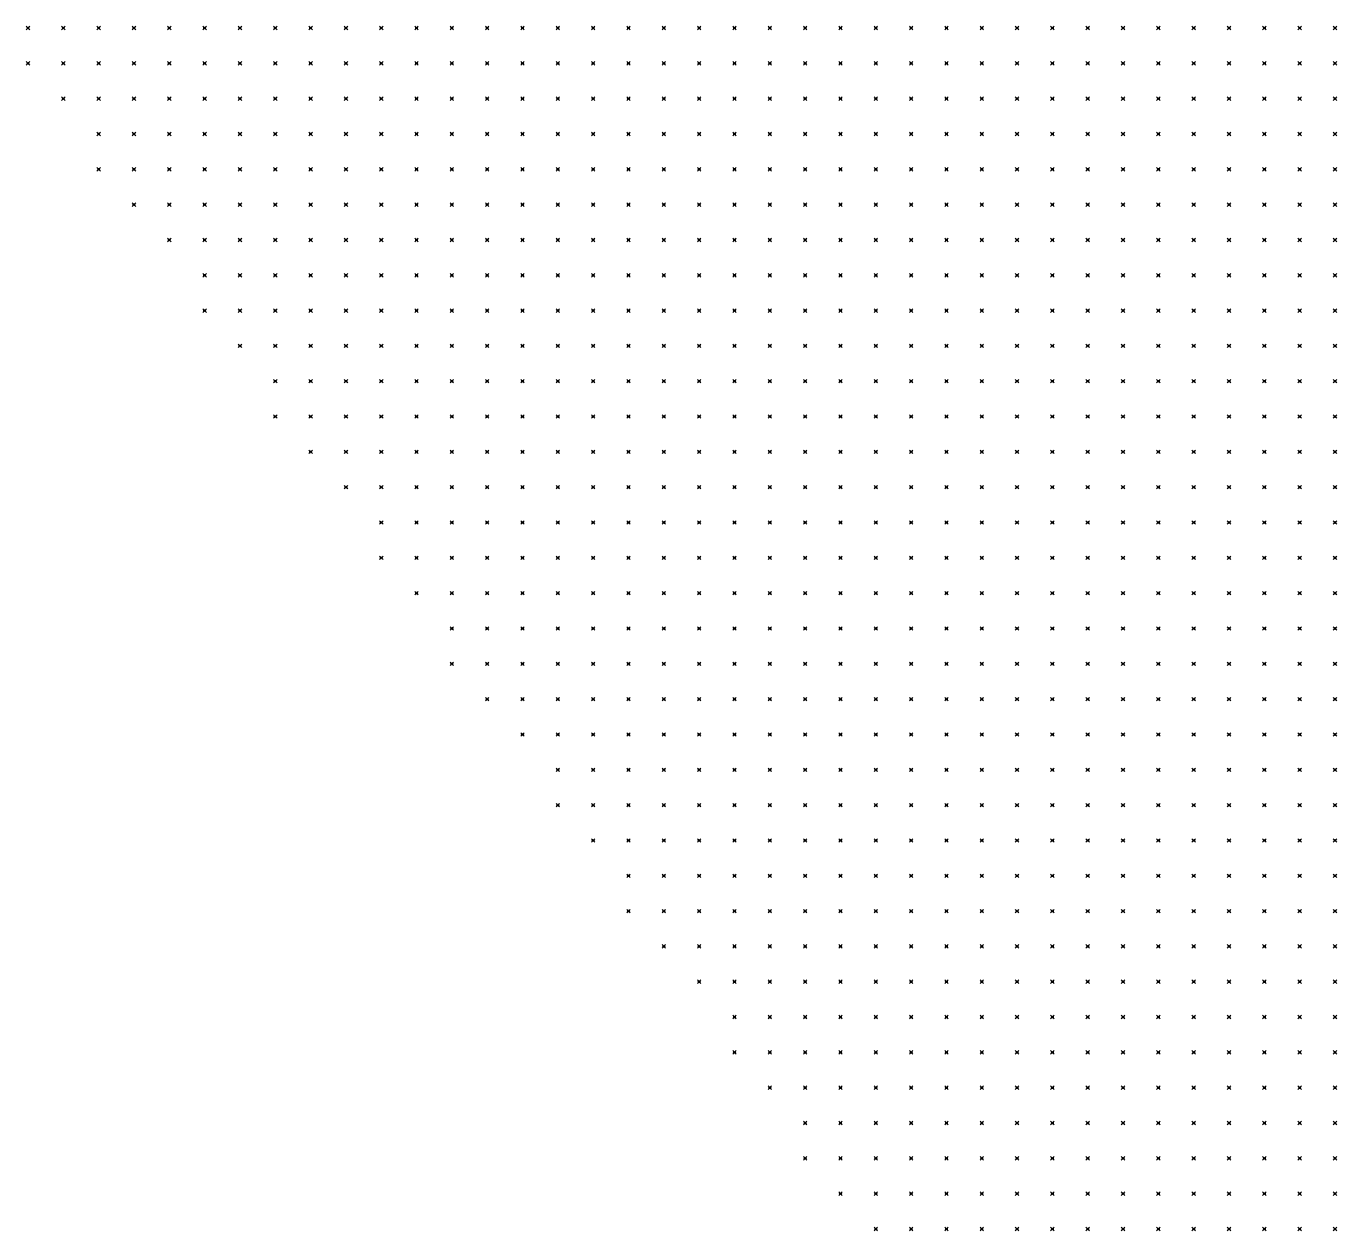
# Model space of a CAD drawing. Header units: metres. Extents: x 441556 to 446409, y 432338 to 461058.
# Drawn here: x 443196.2 to 443307.5, y 446773.9 to 446876.2 of the extents above; entities that cross this region are included whole.
import ezdxf

# ---------------------------------------------------------------- set-up
doc = ezdxf.new("R2010")
doc.units = ezdxf.units.M
doc.header["$MEASUREMENT"] = 0
doc.header["$PDMODE"] = 35
doc.header["$PDSIZE"] = 0.15
doc.layers.add('DTM-NOK-RevN_POINTS', color=91, linetype='Continuous')

msp = doc.modelspace()

# ---------------------------------------------------------------- linework, layer by layer
at = {"layer": 'DTM-NOK-RevN_POINTS'}
for p in [(443196.351, 446876.043, 403.808), (443199.35, 446876.043, 401.798), (443202.35, 446876.043, 399.29), (443205.349, 446876.043, 398.083), (443208.349, 446876.043, 396.051), (443211.348, 446876.043, 394.203), (443214.347, 446876.043, 392.721), (443217.347, 446876.043, 391.711), (443220.346, 446876.043, 390.552), (443223.345, 446876.043, 389.805), (443226.345, 446876.043, 388.197), (443229.344, 446876.043, 387.077), (443232.343, 446876.043, 386.991), (443235.343, 446876.043, 387.089), (443238.342, 446876.043, 386.454), (443241.341, 446876.043, 385.928), (443244.341, 446876.043, 385.32), (443247.34, 446876.043, 385.165), (443250.34, 446876.043, 384.966), (443253.339, 446876.043, 384.819), (443256.338, 446876.043, 384.48), (443259.338, 446876.043, 384.092), (443262.337, 446876.043, 383.494), (443265.336, 446876.043, 383.181), (443268.336, 446876.043, 382.919), (443271.335, 446876.043, 382.527), (443274.334, 446876.043, 382.096), (443277.334, 446876.043, 381.57), (443280.333, 446876.043, 381.034), (443283.333, 446876.043, 380.906), (443286.332, 446876.043, 380.658), (443289.331, 446876.043, 380.361), (443292.331, 446876.043, 380.107), (443295.33, 446876.043, 379.888), (443298.329, 446876.043, 379.672), (443301.329, 446876.043, 379.38), (443304.328, 446876.043, 378.566), (443307.327, 446876.043, 377.861), (443196.351, 446873.044, 404.012), (443199.35, 446873.044, 401.926), (443202.35, 446873.044, 399.194), (443205.349, 446873.044, 398.284), (443208.349, 446873.044, 396.668), (443211.348, 446873.044, 394.755), (443214.347, 446873.044, 393.297), (443217.347, 446873.044, 392.181), (443220.346, 446873.044, 391.247), (443223.345, 446873.044, 389.839), (443226.345, 446873.044, 388.46), (443229.344, 446873.044, 388.049), (443232.343, 446873.044, 388.123), (443235.343, 446873.044, 387.635), (443238.342, 446873.044, 387.213), (443241.341, 446873.044, 386.595), (443244.341, 446873.044, 386.256), (443247.34, 446873.044, 386.014), (443250.34, 446873.044, 385.776), (443253.339, 446873.044, 385.534), (443256.338, 446873.044, 385.181), (443259.338, 446873.044, 384.669), (443262.337, 446873.044, 384.181), (443265.336, 446873.044, 383.715), (443268.336, 446873.044, 383.338), (443271.335, 446873.044, 383.095), (443274.334, 446873.044, 382.815), (443277.334, 446873.044, 382.395), (443280.333, 446873.044, 382.036), (443283.333, 446873.044, 381.681), (443286.332, 446873.044, 381.609), (443289.331, 446873.044, 381.355), (443292.331, 446873.044, 380.887), (443295.33, 446873.044, 380.53), (443298.329, 446873.044, 380.116), (443301.329, 446873.044, 379.82), (443304.328, 446873.044, 379.006), (443307.327, 446873.044, 378.346), (443199.35, 446870.044, 401.801), (443202.35, 446870.044, 399.163), (443205.349, 446870.044, 398.038), (443208.349, 446870.044, 397.039), (443211.348, 446870.044, 395.155), (443214.347, 446870.044, 393.847), (443217.347, 446870.044, 392.709), (443220.346, 446870.044, 391.451), (443223.345, 446870.044, 389.941), (443226.345, 446870.044, 389.27), (443229.344, 446870.044, 389.524), (443232.343, 446870.044, 389.215), (443235.343, 446870.044, 388.287), (443238.342, 446870.044, 387.704), (443241.341, 446870.044, 387.224), (443244.341, 446870.044, 386.787), (443247.34, 446870.044, 386.535), (443250.34, 446870.044, 386.323), (443253.339, 446870.044, 386.116), (443256.338, 446870.044, 385.702), (443259.338, 446870.044, 385.178), (443262.337, 446870.044, 384.734), (443265.336, 446870.044, 384.386), (443268.336, 446870.044, 384.064), (443271.335, 446870.044, 383.746), (443274.334, 446870.044, 383.394), (443277.334, 446870.044, 382.94), (443280.333, 446870.044, 382.58), (443283.333, 446870.044, 382.248), (443286.332, 446870.044, 382.064), (443289.331, 446870.044, 381.776), (443292.331, 446870.044, 381.152), (443295.33, 446870.044, 380.731), (443298.329, 446870.044, 380.478), (443301.329, 446870.044, 380.139), (443304.328, 446870.044, 379.545), (443307.327, 446870.044, 378.902), (443202.35, 446867.045, 399.288), (443205.349, 446867.045, 397.704), (443208.349, 446867.045, 397.036), (443211.348, 446867.045, 395.387), (443214.347, 446867.045, 394.321), (443217.347, 446867.045, 393.202), (443220.346, 446867.045, 391.707), (443223.345, 446867.045, 390.91), (443226.345, 446867.045, 391.208), (443229.344, 446867.045, 390.955), (443232.343, 446867.045, 389.987), (443235.343, 446867.045, 389.047), (443238.342, 446867.045, 388.288), (443241.341, 446867.045, 387.83), (443244.341, 446867.045, 387.574), (443247.34, 446867.045, 387.327), (443250.34, 446867.045, 387.227), (443253.339, 446867.045, 386.772), (443256.338, 446867.045, 386.204), (443259.338, 446867.045, 385.683), (443262.337, 446867.045, 385.348), (443265.336, 446867.045, 384.965), (443268.336, 446867.045, 384.564), (443271.335, 446867.045, 384.285), (443274.334, 446867.045, 383.77), (443277.334, 446867.045, 383.407), (443280.333, 446867.045, 383.128), (443283.333, 446867.045, 382.933), (443286.332, 446867.045, 382.479), (443289.331, 446867.045, 381.88), (443292.331, 446867.045, 381.415), (443295.33, 446867.045, 381.061), (443298.329, 446867.045, 380.776), (443301.329, 446867.045, 380.378), (443304.328, 446867.045, 380.033), (443307.327, 446867.045, 379.532), (443202.35, 446864.046, 399.177), (443205.349, 446864.046, 397.671), (443208.349, 446864.046, 397.013), (443211.348, 446864.046, 396.163), (443214.347, 446864.046, 394.78), (443217.347, 446864.046, 393.539), (443220.346, 446864.046, 392.851), (443223.345, 446864.046, 392.621), (443226.345, 446864.046, 392.384), (443229.344, 446864.046, 391.82), (443232.343, 446864.046, 391.014), (443235.343, 446864.046, 389.784), (443238.342, 446864.046, 388.871), (443241.341, 446864.046, 388.44), (443244.341, 446864.046, 388.267), (443247.34, 446864.046, 388.108), (443250.34, 446864.046, 387.975), (443253.339, 446864.046, 387.39), (443256.338, 446864.046, 386.819), (443259.338, 446864.046, 386.228), (443262.337, 446864.046, 385.784), (443265.336, 446864.046, 385.473), (443268.336, 446864.046, 385.021), (443271.335, 446864.046, 384.743), (443274.334, 446864.046, 384.289), (443277.334, 446864.046, 383.919), (443280.333, 446864.046, 383.76), (443283.333, 446864.046, 383.579), (443286.332, 446864.046, 383.047), (443289.331, 446864.046, 382.516), (443292.331, 446864.046, 381.993), (443295.33, 446864.046, 381.622), (443298.329, 446864.046, 381.308), (443301.329, 446864.046, 380.926), (443304.328, 446864.046, 380.344), (443307.327, 446864.046, 379.9), (443205.349, 446861.046, 397.63), (443208.349, 446861.046, 396.78), (443211.348, 446861.046, 396.396), (443214.347, 446861.046, 395.151), (443217.347, 446861.046, 394.742), (443220.346, 446861.046, 394.011), (443223.345, 446861.046, 393.348), (443226.345, 446861.046, 393.007), (443229.344, 446861.046, 392.501), (443232.343, 446861.046, 391.805), (443235.343, 446861.046, 390.412), (443238.342, 446861.046, 389.618), (443241.341, 446861.046, 389.267), (443244.341, 446861.046, 389.213), (443247.34, 446861.046, 388.762), (443250.34, 446861.046, 388.402), (443253.339, 446861.046, 387.88), (443256.338, 446861.046, 387.307), (443259.338, 446861.046, 386.822), (443262.337, 446861.046, 386.416), (443265.336, 446861.046, 385.988), (443268.336, 446861.046, 385.651), (443271.335, 446861.046, 385.103), (443274.334, 446861.046, 384.529), (443277.334, 446861.046, 384.457), (443280.333, 446861.046, 384.339), (443283.333, 446861.046, 384.111), (443286.332, 446861.046, 383.691), (443289.331, 446861.046, 383.285), (443292.331, 446861.046, 382.683), (443295.33, 446861.046, 382.286), (443298.329, 446861.046, 381.879), (443301.329, 446861.046, 381.454), (443304.328, 446861.046, 380.826), (443307.327, 446861.046, 380.307), (443208.349, 446858.047, 396.913), (443211.348, 446858.047, 396.176), (443214.347, 446858.047, 395.388), (443217.347, 446858.047, 395.096), (443220.346, 446858.047, 394.404), (443223.345, 446858.047, 393.957), (443226.345, 446858.047, 393.496), (443229.344, 446858.047, 393.025), (443232.343, 446858.047, 392.314), (443235.343, 446858.047, 391.397), (443238.342, 446858.047, 390.734), (443241.341, 446858.047, 390.296), (443244.341, 446858.047, 389.81), (443247.34, 446858.047, 389.443), (443250.34, 446858.047, 389.013), (443253.339, 446858.047, 388.75), (443256.338, 446858.047, 388.021), (443259.338, 446858.047, 387.542), (443262.337, 446858.047, 386.987), (443265.336, 446858.047, 386.569), (443268.336, 446858.047, 386.083), (443271.335, 446858.047, 385.567), (443274.334, 446858.047, 385.16), (443277.334, 446858.047, 385.097), (443280.333, 446858.047, 384.888), (443283.333, 446858.047, 384.642), (443286.332, 446858.047, 384.426), (443289.331, 446858.047, 384.023), (443292.331, 446858.047, 383.394), (443295.33, 446858.047, 382.978), (443298.329, 446858.047, 382.301), (443301.329, 446858.047, 381.805), (443304.328, 446858.047, 381.318), (443307.327, 446858.047, 380.734), (443211.348, 446855.048, 396.178), (443214.347, 446855.048, 395.818), (443217.347, 446855.048, 395.738), (443220.346, 446855.048, 394.788), (443223.345, 446855.048, 394.285), (443226.345, 446855.048, 394.208), (443229.344, 446855.048, 393.873), (443232.343, 446855.048, 392.776), (443235.343, 446855.048, 392.192), (443238.342, 446855.048, 391.488), (443241.341, 446855.048, 391.021), (443244.341, 446855.048, 390.452), (443247.34, 446855.048, 390.102), (443250.34, 446855.048, 390.203), (443253.339, 446855.048, 389.184), (443256.338, 446855.048, 388.622), (443259.338, 446855.048, 388.073), (443262.337, 446855.048, 387.579), (443265.336, 446855.048, 387.251), (443268.336, 446855.048, 386.692), (443271.335, 446855.048, 386.249), (443274.334, 446855.048, 386.065), (443277.334, 446855.048, 385.718), (443280.333, 446855.048, 385.42), (443283.333, 446855.048, 385.219), (443286.332, 446855.048, 384.938), (443289.331, 446855.048, 384.542), (443292.331, 446855.048, 383.873), (443295.33, 446855.048, 383.467), (443298.329, 446855.048, 382.86), (443301.329, 446855.048, 382.158), (443304.328, 446855.048, 381.763), (443307.327, 446855.048, 381.278), (443211.348, 446852.048, 396.993), (443214.347, 446852.048, 396.7), (443217.347, 446852.048, 396.294), (443220.346, 446852.048, 396.154), (443223.345, 446852.048, 394.535), (443226.345, 446852.048, 394.053), (443229.344, 446852.048, 393.893), (443232.343, 446852.048, 393.106), (443235.343, 446852.048, 392.464), (443238.342, 446852.048, 391.863), (443241.341, 446852.048, 391.443), (443244.341, 446852.048, 391.028), (443247.34, 446852.048, 390.728), (443250.34, 446852.048, 390.496), (443253.339, 446852.048, 389.964), (443256.338, 446852.048, 389.225), (443259.338, 446852.048, 388.594), (443262.337, 446852.048, 388.047), (443265.336, 446852.048, 387.729), (443268.336, 446852.048, 387.267), (443271.335, 446852.048, 387.155), (443274.334, 446852.048, 386.77), (443277.334, 446852.048, 386.413), (443280.333, 446852.048, 386.159), (443283.333, 446852.048, 385.831), (443286.332, 446852.048, 385.351), (443289.331, 446852.048, 384.839), (443292.331, 446852.048, 384.233), (443295.33, 446852.048, 383.776), (443298.329, 446852.048, 383.181), (443301.329, 446852.048, 382.455), (443304.328, 446852.048, 382.047), (443307.327, 446852.048, 381.584), (443214.347, 446849.049, 397.565), (443217.347, 446849.049, 396.701), (443220.346, 446849.049, 396.376), (443223.345, 446849.049, 395.472), (443226.345, 446849.049, 394.582), (443229.344, 446849.049, 394.152), (443232.343, 446849.049, 393.474), (443235.343, 446849.049, 392.919), (443238.342, 446849.049, 392.206), (443241.341, 446849.049, 391.939), (443244.341, 446849.049, 391.408), (443247.34, 446849.049, 390.92), (443250.34, 446849.049, 390.548), (443253.339, 446849.049, 390.083), (443256.338, 446849.049, 389.418), (443259.338, 446849.049, 388.822), (443262.337, 446849.049, 388.417), (443265.336, 446849.049, 388.102), (443268.336, 446849.049, 387.76), (443271.335, 446849.049, 387.614), (443274.334, 446849.049, 387.247), (443277.334, 446849.049, 387.058), (443280.333, 446849.049, 386.799), (443283.333, 446849.049, 386.301), (443286.332, 446849.049, 385.669), (443289.331, 446849.049, 385.252), (443292.331, 446849.049, 384.66), (443295.33, 446849.049, 384.124), (443298.329, 446849.049, 383.561), (443301.329, 446849.049, 383.006), (443304.328, 446849.049, 382.413), (443307.327, 446849.049, 381.896), (443217.347, 446846.049, 397.543), (443220.346, 446846.049, 396.555), (443223.345, 446846.049, 395.877), (443226.345, 446846.049, 395.296), (443229.344, 446846.049, 394.396), (443232.343, 446846.049, 393.761), (443235.343, 446846.049, 393.209), (443238.342, 446846.049, 392.65), (443241.341, 446846.049, 392.188), (443244.341, 446846.049, 391.695), (443247.34, 446846.049, 391.144), (443250.34, 446846.049, 390.769), (443253.339, 446846.049, 390.242), (443256.338, 446846.049, 389.632), (443259.338, 446846.049, 389.174), (443262.337, 446846.049, 388.848), (443265.336, 446846.049, 388.392), (443268.336, 446846.049, 388.161), (443271.335, 446846.049, 387.979), (443274.334, 446846.049, 387.762), (443277.334, 446846.049, 387.508), (443280.333, 446846.049, 387.23), (443283.333, 446846.049, 386.818), (443286.332, 446846.049, 386.26), (443289.331, 446846.049, 385.88), (443292.331, 446846.049, 385.453), (443295.33, 446846.049, 384.733), (443298.329, 446846.049, 384.061), (443301.329, 446846.049, 383.644), (443304.328, 446846.049, 382.92), (443307.327, 446846.049, 382.298), (443217.347, 446843.05, 397.706), (443220.346, 446843.05, 396.755), (443223.345, 446843.05, 395.838), (443226.345, 446843.05, 395.255), (443229.344, 446843.05, 394.705), (443232.343, 446843.05, 393.96), (443235.343, 446843.05, 393.652), (443238.342, 446843.05, 393.079), (443241.341, 446843.05, 392.57), (443244.341, 446843.05, 392.276), (443247.34, 446843.05, 391.753), (443250.34, 446843.05, 391.074), (443253.339, 446843.05, 390.612), (443256.338, 446843.05, 390.198), (443259.338, 446843.05, 389.721), (443262.337, 446843.05, 389.438), (443265.336, 446843.05, 389.09), (443268.336, 446843.05, 388.761), (443271.335, 446843.05, 388.539), (443274.334, 446843.05, 388.39), (443277.334, 446843.05, 388.177), (443280.333, 446843.05, 387.839), (443283.333, 446843.05, 387.383), (443286.332, 446843.05, 386.881), (443289.331, 446843.05, 386.512), (443292.331, 446843.05, 386.026), (443295.33, 446843.05, 385.328), (443298.329, 446843.05, 384.726), (443301.329, 446843.05, 384.109), (443304.328, 446843.05, 383.592), (443307.327, 446843.05, 382.838), (443220.346, 446840.051, 397.102), (443223.345, 446840.051, 396.002), (443226.345, 446840.051, 395.178), (443229.344, 446840.051, 394.708), (443232.343, 446840.051, 394.212), (443235.343, 446840.051, 393.741), (443238.342, 446840.051, 393.236), (443241.341, 446840.051, 393.024), (443244.341, 446840.051, 392.832), (443247.34, 446840.051, 392.246), (443250.34, 446840.051, 391.703), (443253.339, 446840.051, 391.032), (443256.338, 446840.051, 390.505), (443259.338, 446840.051, 390.124), (443262.337, 446840.051, 389.948), (443265.336, 446840.051, 389.781), (443268.336, 446840.051, 389.294), (443271.335, 446840.051, 389.173), (443274.334, 446840.051, 389.035), (443277.334, 446840.051, 388.859), (443280.333, 446840.051, 388.444), (443283.333, 446840.051, 388.067), (443286.332, 446840.051, 387.488), (443289.331, 446840.051, 386.997), (443292.331, 446840.051, 386.4), (443295.33, 446840.051, 385.861), (443298.329, 446840.051, 385.27), (443301.329, 446840.051, 384.627), (443304.328, 446840.051, 384.177), (443307.327, 446840.051, 383.544), (443223.345, 446837.051, 396.147), (443226.345, 446837.051, 395.412), (443229.344, 446837.051, 394.63), (443232.343, 446837.051, 394.409), (443235.343, 446837.051, 393.98), (443238.342, 446837.051, 393.501), (443241.341, 446837.051, 393.028), (443244.341, 446837.051, 392.7), (443247.34, 446837.051, 392.369), (443250.34, 446837.051, 391.888), (443253.339, 446837.051, 391.473), (443256.338, 446837.051, 390.993), (443259.338, 446837.051, 390.665), (443262.337, 446837.051, 390.632), (443265.336, 446837.051, 390.347), (443268.336, 446837.051, 390.058), (443271.335, 446837.051, 389.887), (443274.334, 446837.051, 389.668), (443277.334, 446837.051, 389.432), (443280.333, 446837.051, 389.052), (443283.333, 446837.051, 388.618), (443286.332, 446837.051, 388.159), (443289.331, 446837.051, 387.51), (443292.331, 446837.051, 386.867), (443295.33, 446837.051, 386.285), (443298.329, 446837.051, 385.713), (443301.329, 446837.051, 385.205), (443304.328, 446837.051, 384.66), (443307.327, 446837.051, 383.973), (443226.345, 446834.052, 395.456), (443229.344, 446834.052, 394.725), (443232.343, 446834.052, 394.428), (443235.343, 446834.052, 394.191), (443238.342, 446834.052, 394.21), (443241.341, 446834.052, 393.156), (443244.341, 446834.052, 392.859), (443247.34, 446834.052, 392.751), (443250.34, 446834.052, 392.204), (443253.339, 446834.052, 391.987), (443256.338, 446834.052, 391.577), (443259.338, 446834.052, 391.364), (443262.337, 446834.052, 391.269), (443265.336, 446834.052, 390.956), (443268.336, 446834.052, 390.815), (443271.335, 446834.052, 390.57), (443274.334, 446834.052, 390.236), (443277.334, 446834.052, 389.879), (443280.333, 446834.052, 389.537), (443283.333, 446834.052, 389.124), (443286.332, 446834.052, 388.728), (443289.331, 446834.052, 388.106), (443292.331, 446834.052, 387.471), (443295.33, 446834.052, 386.809), (443298.329, 446834.052, 386.253), (443301.329, 446834.052, 385.74), (443304.328, 446834.052, 385.133), (443307.327, 446834.052, 384.444), (443226.345, 446831.053, 395.932), (443229.344, 446831.053, 395.072), (443232.343, 446831.053, 394.76), (443235.343, 446831.053, 394.179), (443238.342, 446831.053, 393.809), (443241.341, 446831.053, 393.338), (443244.341, 446831.053, 393.15), (443247.34, 446831.053, 392.855), (443250.34, 446831.053, 392.511), (443253.339, 446831.053, 392.356), (443256.338, 446831.053, 392.185), (443259.338, 446831.053, 392.109), (443262.337, 446831.053, 391.919), (443265.336, 446831.053, 391.815), (443268.336, 446831.053, 391.736), (443271.335, 446831.053, 391.25), (443274.334, 446831.053, 390.72), (443277.334, 446831.053, 390.357), (443280.333, 446831.053, 390.105), (443283.333, 446831.053, 389.751), (443286.332, 446831.053, 389.395), (443289.331, 446831.053, 388.842), (443292.331, 446831.053, 388.148), (443295.33, 446831.053, 387.511), (443298.329, 446831.053, 386.894), (443301.329, 446831.053, 386.277), (443304.328, 446831.053, 385.66), (443307.327, 446831.053, 385.031), (443229.344, 446828.053, 395.844), (443232.343, 446828.053, 395.242), (443235.343, 446828.053, 394.471), (443238.342, 446828.053, 394.062), (443241.341, 446828.053, 393.77), (443244.341, 446828.053, 393.54), (443247.34, 446828.053, 393.322), (443250.34, 446828.053, 393.202), (443253.339, 446828.053, 392.939), (443256.338, 446828.053, 392.873), (443259.338, 446828.053, 392.734), (443262.337, 446828.053, 392.704), (443265.336, 446828.053, 392.647), (443268.336, 446828.053, 392.295), (443271.335, 446828.053, 391.739), (443274.334, 446828.053, 391.291), (443277.334, 446828.053, 390.942), (443280.333, 446828.053, 390.68), (443283.333, 446828.053, 390.509), (443286.332, 446828.053, 389.942), (443289.331, 446828.053, 389.395), (443292.331, 446828.053, 388.835), (443295.33, 446828.053, 388.195), (443298.329, 446828.053, 387.534), (443301.329, 446828.053, 386.797), (443304.328, 446828.053, 386.157), (443307.327, 446828.053, 385.547), (443232.343, 446825.054, 396.507), (443235.343, 446825.054, 395.744), (443238.342, 446825.054, 395.044), (443241.341, 446825.054, 394.562), (443244.341, 446825.054, 394.232), (443247.34, 446825.054, 394.003), (443250.34, 446825.054, 393.784), (443253.339, 446825.054, 393.659), (443256.338, 446825.054, 393.528), (443259.338, 446825.054, 393.448), (443262.337, 446825.054, 393.459), (443265.336, 446825.054, 393.219), (443268.336, 446825.054, 392.872), (443271.335, 446825.054, 392.261), (443274.334, 446825.054, 391.841), (443277.334, 446825.054, 391.49), (443280.333, 446825.054, 391.24), (443283.333, 446825.054, 390.958), (443286.332, 446825.054, 390.551), (443289.331, 446825.054, 389.951), (443292.331, 446825.054, 389.401), (443295.33, 446825.054, 388.71), (443298.329, 446825.054, 388.001), (443301.329, 446825.054, 387.371), (443304.328, 446825.054, 386.725), (443307.327, 446825.054, 386.129), (443232.343, 446822.055, 397.997), (443235.343, 446822.055, 397.039), (443238.342, 446822.055, 396.138), (443241.341, 446822.055, 395.433), (443244.341, 446822.055, 395.027), (443247.34, 446822.055, 394.579), (443250.34, 446822.055, 394.569), (443253.339, 446822.055, 394.305), (443256.338, 446822.055, 394.255), (443259.338, 446822.055, 394.225), (443262.337, 446822.055, 394.19), (443265.336, 446822.055, 393.789), (443268.336, 446822.055, 393.324), (443271.335, 446822.055, 392.767), (443274.334, 446822.055, 392.271), (443277.334, 446822.055, 392.041), (443280.333, 446822.055, 391.736), (443283.333, 446822.055, 391.453), (443286.332, 446822.055, 391.024), (443289.331, 446822.055, 390.64), (443292.331, 446822.055, 389.919), (443295.33, 446822.055, 389.162), (443298.329, 446822.055, 388.493), (443301.329, 446822.055, 387.896), (443304.328, 446822.055, 387.404), (443307.327, 446822.055, 386.813), (443235.343, 446819.055, 397.998), (443238.342, 446819.055, 397.276), (443241.341, 446819.055, 396.203), (443244.341, 446819.055, 395.807), (443247.34, 446819.055, 395.573), (443250.34, 446819.055, 395.248), (443253.339, 446819.055, 394.95), (443256.338, 446819.055, 394.721), (443259.338, 446819.055, 394.665), (443262.337, 446819.055, 394.564), (443265.336, 446819.055, 394.232), (443268.336, 446819.055, 393.782), (443271.335, 446819.055, 393.418), (443274.334, 446819.055, 392.853), (443277.334, 446819.055, 392.635), (443280.333, 446819.055, 392.358), (443283.333, 446819.055, 392.033), (443286.332, 446819.055, 391.571), (443289.331, 446819.055, 391.081), (443292.331, 446819.055, 390.392), (443295.33, 446819.055, 389.765), (443298.329, 446819.055, 389.074), (443301.329, 446819.055, 388.444), (443304.328, 446819.055, 387.905), (443307.327, 446819.055, 387.431), (443238.342, 446816.056, 397.988), (443241.341, 446816.056, 397.285), (443244.341, 446816.056, 396.696), (443247.34, 446816.056, 396.33), (443250.34, 446816.056, 395.893), (443253.339, 446816.056, 395.58), (443256.338, 446816.056, 395.237), (443259.338, 446816.056, 395.185), (443262.337, 446816.056, 395.005), (443265.336, 446816.056, 394.646), (443268.336, 446816.056, 394.333), (443271.335, 446816.056, 393.995), (443274.334, 446816.056, 393.614), (443277.334, 446816.056, 393.177), (443280.333, 446816.056, 392.85), (443283.333, 446816.056, 392.588), (443286.332, 446816.056, 392.227), (443289.331, 446816.056, 391.821), (443292.331, 446816.056, 390.992), (443295.33, 446816.056, 390.436), (443298.329, 446816.056, 389.571), (443301.329, 446816.056, 388.927), (443304.328, 446816.056, 388.49), (443307.327, 446816.056, 388.145), (443241.341, 446813.056, 398.397), (443244.341, 446813.056, 397.622), (443247.34, 446813.056, 397.095), (443250.34, 446813.056, 396.574), (443253.339, 446813.056, 396.313), (443256.338, 446813.056, 395.963), (443259.338, 446813.056, 395.643), (443262.337, 446813.056, 395.476), (443265.336, 446813.056, 395.309), (443268.336, 446813.056, 394.99), (443271.335, 446813.056, 394.718), (443274.334, 446813.056, 394.182), (443277.334, 446813.056, 393.74), (443280.333, 446813.056, 393.528), (443283.333, 446813.056, 393.265), (443286.332, 446813.056, 393.024), (443289.331, 446813.056, 392.454), (443292.331, 446813.056, 391.761), (443295.33, 446813.056, 391.017), (443298.329, 446813.056, 390.285), (443301.329, 446813.056, 389.535), (443304.328, 446813.056, 389.202), (443307.327, 446813.056, 388.732), (443241.341, 446810.057, 399.215), (443244.341, 446810.057, 398.46), (443247.34, 446810.057, 397.807), (443250.34, 446810.057, 397.29), (443253.339, 446810.057, 396.963), (443256.338, 446810.057, 396.701), (443259.338, 446810.057, 396.448), (443262.337, 446810.057, 396.083), (443265.336, 446810.057, 395.821), (443268.336, 446810.057, 395.721), (443271.335, 446810.057, 395.449), (443274.334, 446810.057, 395.175), (443277.334, 446810.057, 394.63), (443280.333, 446810.057, 394.302), (443283.333, 446810.057, 394.152), (443286.332, 446810.057, 393.551), (443289.331, 446810.057, 393.013), (443292.331, 446810.057, 392.349), (443295.33, 446810.057, 391.652), (443298.329, 446810.057, 390.909), (443301.329, 446810.057, 390.338), (443304.328, 446810.057, 389.836), (443307.327, 446810.057, 389.393), (443244.341, 446807.058, 399.398), (443247.34, 446807.058, 398.659), (443250.34, 446807.058, 398.025), (443253.339, 446807.058, 397.487), (443256.338, 446807.058, 397.166), (443259.338, 446807.058, 396.975), (443262.337, 446807.058, 396.732), (443265.336, 446807.058, 396.466), (443268.336, 446807.058, 396.446), (443271.335, 446807.058, 396.279), (443274.334, 446807.058, 395.998), (443277.334, 446807.058, 395.479), (443280.333, 446807.058, 395.182), (443283.333, 446807.058, 394.771), (443286.332, 446807.058, 394.224), (443289.331, 446807.058, 393.603), (443292.331, 446807.058, 392.875), (443295.33, 446807.058, 392.19), (443298.329, 446807.058, 391.587), (443301.329, 446807.058, 391.158), (443304.328, 446807.058, 390.659), (443307.327, 446807.058, 389.891), (443247.34, 446804.058, 399.482), (443250.34, 446804.058, 398.775), (443253.339, 446804.058, 398.012), (443256.338, 446804.058, 397.636), (443259.338, 446804.058, 397.44), (443262.337, 446804.058, 397.35), (443265.336, 446804.058, 397.438), (443268.336, 446804.058, 397.446), (443271.335, 446804.058, 397.328), (443274.334, 446804.058, 396.671), (443277.334, 446804.058, 396.268), (443280.333, 446804.058, 395.83), (443283.333, 446804.058, 395.299), (443286.332, 446804.058, 394.821), (443289.331, 446804.058, 394.095), (443292.331, 446804.058, 393.393), (443295.33, 446804.058, 392.749), (443298.329, 446804.058, 392.203), (443301.329, 446804.058, 391.777), (443304.328, 446804.058, 391.198), (443307.327, 446804.058, 390.297), (443247.34, 446801.059, 400.207), (443250.34, 446801.059, 399.231), (443253.339, 446801.059, 398.546), (443256.338, 446801.059, 398.089), (443259.338, 446801.059, 398.032), (443262.337, 446801.059, 398.187), (443265.336, 446801.059, 398.313), (443268.336, 446801.059, 398.392), (443271.335, 446801.059, 398.168), (443274.334, 446801.059, 397.309), (443277.334, 446801.059, 396.962), (443280.333, 446801.059, 396.427), (443283.333, 446801.059, 395.879), (443286.332, 446801.059, 395.308), (443289.331, 446801.059, 394.56), (443292.331, 446801.059, 393.858), (443295.33, 446801.059, 393.063), (443298.329, 446801.059, 392.71), (443301.329, 446801.059, 392.425), (443304.328, 446801.059, 391.737), (443307.327, 446801.059, 390.856), (443250.34, 446798.06, 399.632), (443253.339, 446798.06, 398.876), (443256.338, 446798.06, 398.533), (443259.338, 446798.06, 398.607), (443262.337, 446798.06, 398.943), (443265.336, 446798.06, 399.114), (443268.336, 446798.06, 399.193), (443271.335, 446798.06, 398.881), (443274.334, 446798.06, 398.28), (443277.334, 446798.06, 397.51), (443280.333, 446798.06, 396.994), (443283.333, 446798.06, 396.332), (443286.332, 446798.06, 395.669), (443289.331, 446798.06, 395.057), (443292.331, 446798.06, 394.285), (443295.33, 446798.06, 393.354), (443298.329, 446798.06, 393.021), (443301.329, 446798.06, 392.693), (443304.328, 446798.06, 392.011), (443307.327, 446798.06, 391.186), (443253.339, 446795.06, 399.637), (443256.338, 446795.06, 399.331), (443259.338, 446795.06, 399.298), (443262.337, 446795.06, 399.684), (443265.336, 446795.06, 399.854), (443268.336, 446795.06, 399.656), (443271.335, 446795.06, 399.34), (443274.334, 446795.06, 398.918), (443277.334, 446795.06, 398.215), (443280.333, 446795.06, 397.462), (443283.333, 446795.06, 396.657), (443286.332, 446795.06, 395.935), (443289.331, 446795.06, 395.266), (443292.331, 446795.06, 394.619), (443295.33, 446795.06, 393.892), (443298.329, 446795.06, 393.241), (443301.329, 446795.06, 392.947), (443304.328, 446795.06, 392.407), (443307.327, 446795.06, 391.368), (443256.338, 446792.061, 400.248), (443259.338, 446792.061, 400.047), (443262.337, 446792.061, 400.416), (443265.336, 446792.061, 400.49), (443268.336, 446792.061, 400.267), (443271.335, 446792.061, 399.832), (443274.334, 446792.061, 399.22), (443277.334, 446792.061, 398.456), (443280.333, 446792.061, 397.569), (443283.333, 446792.061, 396.862), (443286.332, 446792.061, 396.229), (443289.331, 446792.061, 395.639), (443292.331, 446792.061, 395.124), (443295.33, 446792.061, 394.628), (443298.329, 446792.061, 393.727), (443301.329, 446792.061, 393.059), (443304.328, 446792.061, 392.658), (443307.327, 446792.061, 391.898), (443256.338, 446789.062, 401.044), (443259.338, 446789.062, 400.874), (443262.337, 446789.062, 401.127), (443265.336, 446789.062, 401.038), (443268.336, 446789.062, 400.954), (443271.335, 446789.062, 400.335), (443274.334, 446789.062, 399.394), (443277.334, 446789.062, 398.811), (443280.333, 446789.062, 397.843), (443283.333, 446789.062, 397.222), (443286.332, 446789.062, 396.768), (443289.331, 446789.062, 396.125), (443292.331, 446789.062, 395.789), (443295.33, 446789.062, 395.137), (443298.329, 446789.062, 394.323), (443301.329, 446789.062, 393.378), (443304.328, 446789.062, 392.704), (443307.327, 446789.062, 392.017), (443259.338, 446786.062, 401.788), (443262.337, 446786.062, 401.796), (443265.336, 446786.062, 401.694), (443268.336, 446786.062, 401.433), (443271.335, 446786.062, 400.752), (443274.334, 446786.062, 399.709), (443277.334, 446786.062, 399.129), (443280.333, 446786.062, 398.592), (443283.333, 446786.062, 397.879), (443286.332, 446786.062, 397.396), (443289.331, 446786.062, 396.634), (443292.331, 446786.062, 396.001), (443295.33, 446786.062, 395.335), (443298.329, 446786.062, 394.661), (443301.329, 446786.062, 393.848), (443304.328, 446786.062, 392.994), (443307.327, 446786.062, 392.344), (443262.337, 446783.063, 402.513), (443265.336, 446783.063, 402.339), (443268.336, 446783.063, 401.916), (443271.335, 446783.063, 401.402), (443274.334, 446783.063, 400.426), (443277.334, 446783.063, 399.917), (443280.333, 446783.063, 399.281), (443283.333, 446783.063, 398.498), (443286.332, 446783.063, 397.718), (443289.331, 446783.063, 396.992), (443292.331, 446783.063, 396.219), (443295.33, 446783.063, 395.587), (443298.329, 446783.063, 394.84), (443301.329, 446783.063, 394.076), (443304.328, 446783.063, 393.295), (443307.327, 446783.063, 392.613), (443262.337, 446780.064, 403.19), (443265.336, 446780.064, 402.891), (443268.336, 446780.064, 402.442), (443271.335, 446780.064, 401.82), (443274.334, 446780.064, 401.001), (443277.334, 446780.064, 400.331), (443280.333, 446780.064, 399.685), (443283.333, 446780.064, 398.986), (443286.332, 446780.064, 398.079), (443289.331, 446780.064, 397.225), (443292.331, 446780.064, 396.405), (443295.33, 446780.064, 395.703), (443298.329, 446780.064, 395.083), (443301.329, 446780.064, 394.362), (443304.328, 446780.064, 393.605), (443307.327, 446780.064, 392.933), (443265.336, 446777.064, 403.293), (443268.336, 446777.064, 402.709), (443271.335, 446777.064, 402.043), (443274.334, 446777.064, 401.352), (443277.334, 446777.064, 400.706), (443280.333, 446777.064, 399.96), (443283.333, 446777.064, 399.286), (443286.332, 446777.064, 398.338), (443289.331, 446777.064, 397.42), (443292.331, 446777.064, 396.612), (443295.33, 446777.064, 395.867), (443298.329, 446777.064, 395.221), (443301.329, 446777.064, 394.613), (443304.328, 446777.064, 394.011), (443307.327, 446777.064, 393.524), (443268.336, 446774.065, 402.951), (443271.335, 446774.065, 402.308), (443274.334, 446774.065, 401.581), (443277.334, 446774.065, 400.925), (443280.333, 446774.065, 400.139), (443283.333, 446774.065, 399.379), (443286.332, 446774.065, 398.545), (443289.331, 446774.065, 397.63), (443292.331, 446774.065, 396.827), (443295.33, 446774.065, 396.034), (443298.329, 446774.065, 395.449), (443301.329, 446774.065, 394.891), (443304.328, 446774.065, 394.456), (443307.327, 446774.065, 393.986)]:
    msp.add_point(p, dxfattribs=at)

doc.saveas('drawing.dxf')
